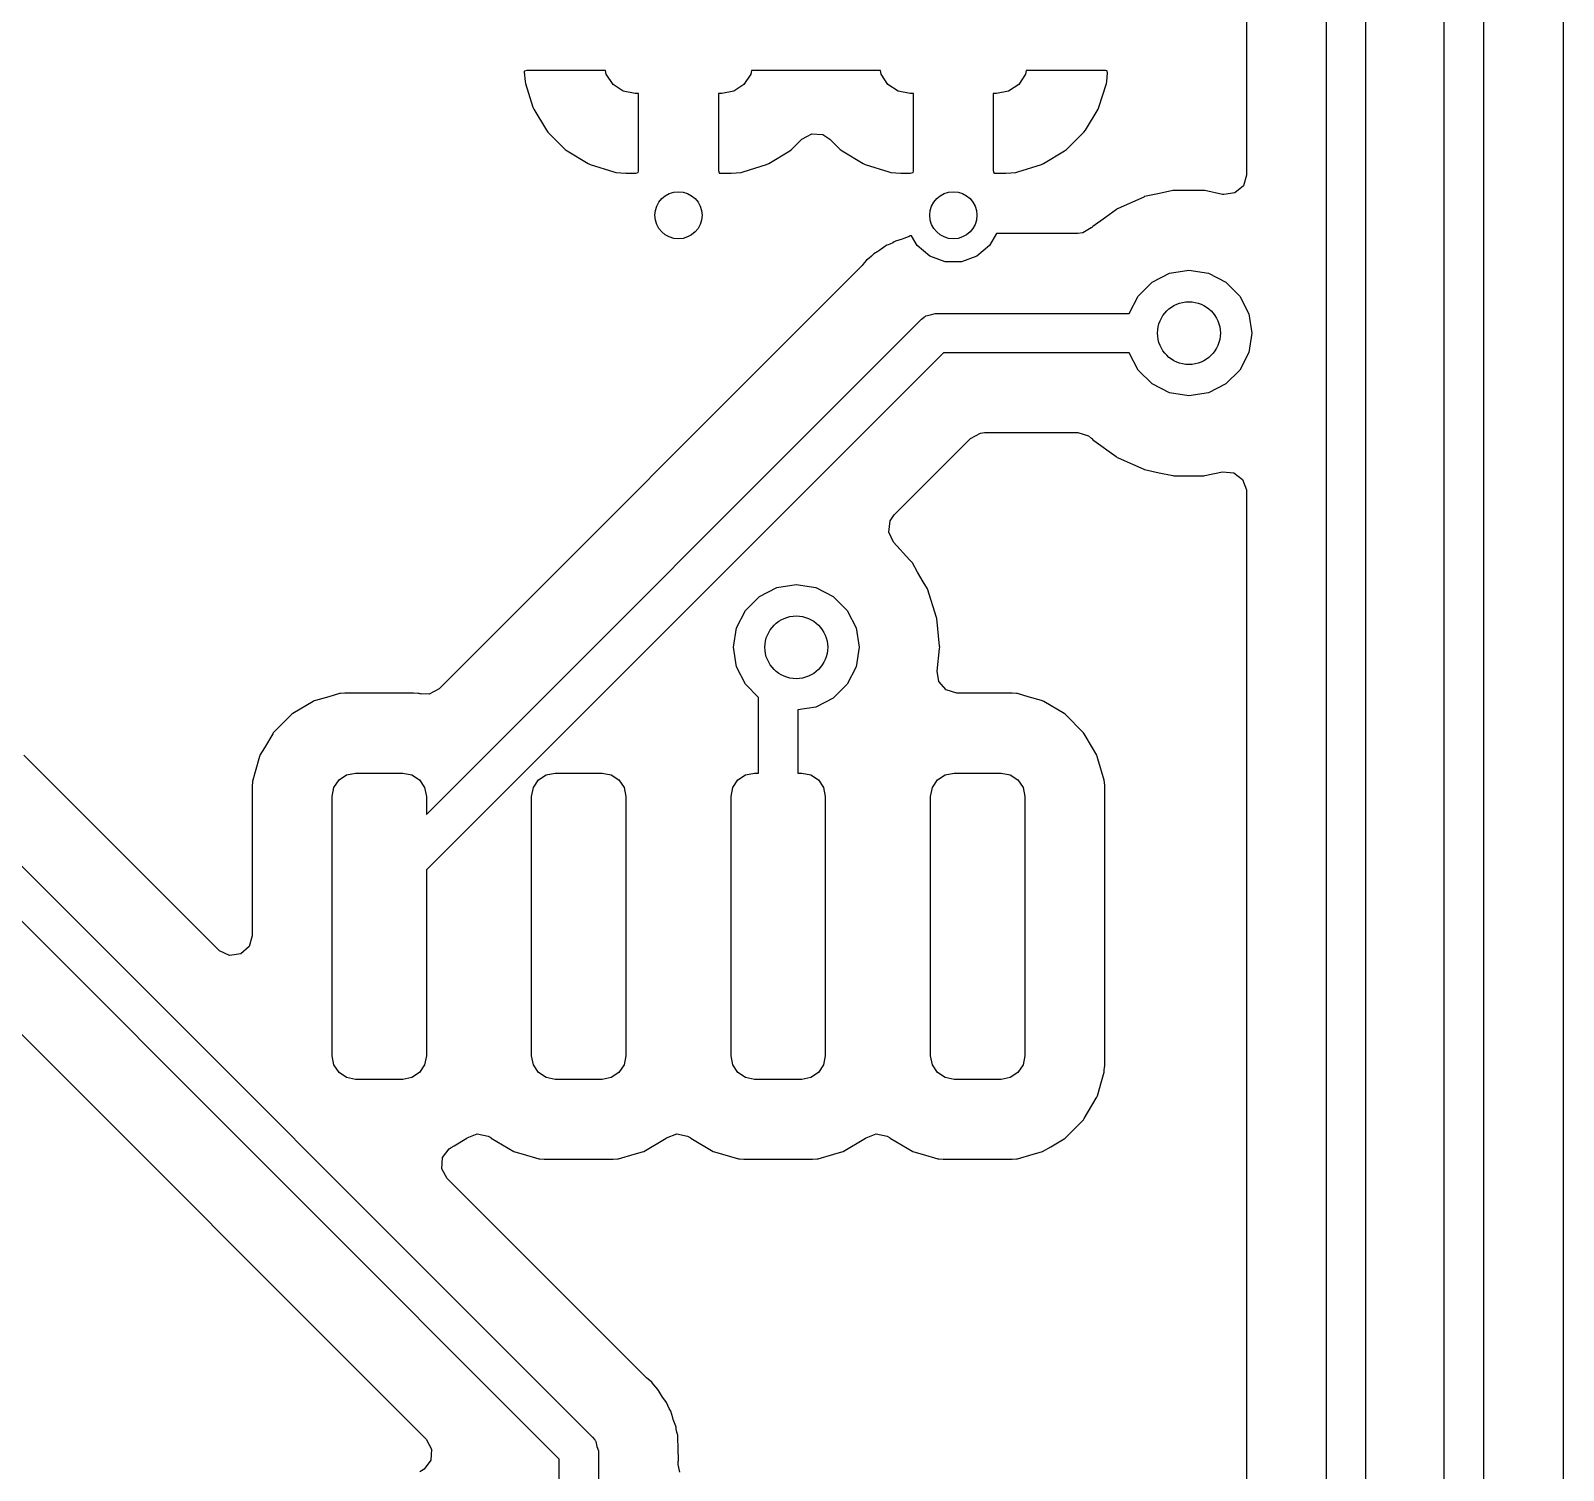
# Model space of a CAD drawing. Extents: x 1.82 to 8.48, y -4.98 to -0.82.
# Drawn here: x 4.6408 to 5.0249, y -3.218 to -2.8573 of the extents above; entities that cross this region are included whole.
import ezdxf

# ---------------------------------------------------------------- set-up
doc = ezdxf.new("R2010")
doc.units = 0
doc.header["$MEASUREMENT"] = 0
doc.layers.add('BLACK', color=7, linetype='CONTINUOUS')

msp = doc.modelspace()

# ---------------------------------------------------------------- linework, layer by layer
at = {"layer": 'BLACK', "linetype": 'CONTINUOUS'}
for p, q in [((4.99508, -3.50867), (4.99508, -2.62655)), ((5.00492, -2.62451), (5.00492, -3.50867)), ((4.96555, -3.47915), (4.96555, -2.64276)), ((4.97539, -2.64072), (4.97539, -3.47915)), ((5.02494, -3.49596), (5.02494, -2.78864)), ((4.94553, -2.8235), (4.94553, -2.89345)), ((4.76451, -2.86751), (4.76448, -2.86769)), ((4.76448, -2.86769), (4.76469, -2.87001)), ((4.76456, -2.86746), (4.76451, -2.86751)), ((4.76516, -2.86728), (4.76456, -2.86746)), ((4.78487, -2.86728), (4.76516, -2.86728)), ((4.78505, -2.86817), (4.78487, -2.86728)), ((4.78676, -2.87073), (4.78505, -2.86817)), ((4.82125, -2.86817), (4.81954, -2.87073)), ((4.82143, -2.86728), (4.82125, -2.86817)), ((4.85377, -2.86728), (4.82143, -2.86728)), ((4.85395, -2.86817), (4.85377, -2.86728)), ((4.85565, -2.87073), (4.85395, -2.86817)), ((4.89015, -2.86817), (4.88844, -2.87073)), ((4.89033, -2.86728), (4.89015, -2.86817)), ((4.91021, -2.86728), (4.89033, -2.86728)), ((4.91052, -2.86735), (4.91021, -2.86728)), ((4.91051, -2.87001), (4.91071, -2.86785)), ((4.91057, -2.8674), (4.91052, -2.86735)), ((4.91071, -2.86785), (4.91057, -2.8674)), ((4.76469, -2.87001), (4.76479, -2.87053)), ((4.76479, -2.87053), (4.76664, -2.87643)), ((4.78931, -2.87243), (4.78676, -2.87073)), ((4.79232, -2.87303), (4.78931, -2.87243)), ((4.79315, -2.87303), (4.79232, -2.87303)), ((4.79315, -2.8925), (4.79315, -2.87303)), ((4.81398, -2.87303), (4.81315, -2.87303)), ((4.81315, -2.87303), (4.81315, -2.89232)), ((4.81699, -2.87243), (4.81398, -2.87303)), ((4.81954, -2.87073), (4.81699, -2.87243)), ((4.85821, -2.87243), (4.85565, -2.87073)), ((4.86122, -2.87303), (4.85821, -2.87243)), ((4.86205, -2.87303), (4.86122, -2.87303)), ((4.86205, -2.8925), (4.86205, -2.87303)), ((4.88287, -2.87303), (4.88205, -2.87303)), ((4.88205, -2.87303), (4.88205, -2.89232)), ((4.88589, -2.87243), (4.88287, -2.87303)), ((4.88844, -2.87073), (4.88589, -2.87243)), ((4.90855, -2.87643), (4.9104, -2.87053)), ((4.9104, -2.87053), (4.91051, -2.87001)), ((4.76664, -2.87643), (4.76689, -2.87697)), ((4.76689, -2.87697), (4.77007, -2.88223)), ((4.90513, -2.88223), (4.90831, -2.87697)), ((4.90831, -2.87697), (4.90855, -2.87643)), ((4.77007, -2.88223), (4.77044, -2.88269)), ((4.77044, -2.88269), (4.77479, -2.88704)), ((4.83151, -2.88704), (4.83409, -2.88446)), ((4.83409, -2.88446), (4.83654, -2.88313)), ((4.83654, -2.88313), (4.83933, -2.88332)), ((4.83933, -2.88332), (4.84111, -2.88446)), ((4.84111, -2.88446), (4.84368, -2.88704)), ((4.90041, -2.88704), (4.90476, -2.88269)), ((4.90476, -2.88269), (4.90513, -2.88223)), ((4.77479, -2.88704), (4.77525, -2.88741)), ((4.77525, -2.88741), (4.78051, -2.89059)), ((4.82579, -2.89059), (4.83105, -2.88741)), ((4.83105, -2.88741), (4.83151, -2.88704)), ((4.84368, -2.88704), (4.84415, -2.88741)), ((4.84415, -2.88741), (4.84941, -2.89059)), ((4.89468, -2.89059), (4.89994, -2.88741)), ((4.89994, -2.88741), (4.90041, -2.88704)), ((4.78051, -2.89059), (4.78105, -2.89084)), ((4.78105, -2.89084), (4.78695, -2.89269)), ((4.78695, -2.89269), (4.78747, -2.89279)), ((4.79308, -2.8928), (4.79315, -2.8925)), ((4.81315, -2.89232), (4.81333, -2.89292)), ((4.81883, -2.89279), (4.81934, -2.89269)), ((4.81934, -2.89269), (4.82525, -2.89084)), ((4.82525, -2.89084), (4.82579, -2.89059)), ((4.84941, -2.89059), (4.84995, -2.89084)), ((4.84995, -2.89084), (4.85585, -2.89269)), ((4.85585, -2.89269), (4.85637, -2.89279)), ((4.86198, -2.8928), (4.86205, -2.8925)), ((4.88205, -2.89232), (4.88222, -2.89292)), ((4.88773, -2.89279), (4.88824, -2.89269)), ((4.88824, -2.89269), (4.89414, -2.89084)), ((4.89414, -2.89084), (4.89468, -2.89059)), ((4.78747, -2.89279), (4.78998, -2.89302)), ((4.78998, -2.89302), (4.79021, -2.89303)), ((4.79021, -2.89303), (4.79244, -2.89303)), ((4.79244, -2.89303), (4.79304, -2.89286)), ((4.79304, -2.89286), (4.79308, -2.8928)), ((4.81333, -2.89292), (4.81338, -2.89297)), ((4.81338, -2.89297), (4.81368, -2.89303)), ((4.81368, -2.89303), (4.81609, -2.89303)), ((4.81609, -2.89303), (4.81632, -2.89302)), ((4.81632, -2.89302), (4.81883, -2.89279)), ((4.85637, -2.89279), (4.85888, -2.89302)), ((4.85888, -2.89302), (4.85911, -2.89303)), ((4.85911, -2.89303), (4.86133, -2.89303)), ((4.86133, -2.89303), (4.86193, -2.89286)), ((4.86193, -2.89286), (4.86198, -2.8928)), ((4.88222, -2.89292), (4.88228, -2.89297)), ((4.88228, -2.89297), (4.88258, -2.89303)), ((4.88258, -2.89303), (4.88499, -2.89303)), ((4.88499, -2.89303), (4.88521, -2.89302)), ((4.88521, -2.89302), (4.88773, -2.89279)), ((4.94474, -2.89613), (4.94263, -2.89796)), ((4.94553, -2.89345), (4.94474, -2.89613)), ((4.91975, -2.89897), (4.91336, -2.90182)), ((4.91999, -2.89887), (4.91975, -2.89897)), ((4.91975, -2.89897), (4.91975, -2.89897)), ((4.92375, -2.89807), (4.91999, -2.89887)), ((4.92709, -2.89736), (4.92375, -2.89807)), ((4.92734, -2.8973), (4.92709, -2.89736)), ((4.92709, -2.89736), (4.92709, -2.89736)), ((4.93486, -2.8973), (4.92734, -2.8973)), ((4.93512, -2.89736), (4.93486, -2.8973)), ((4.93954, -2.8983), (4.93512, -2.89736)), ((4.93512, -2.89736), (4.93512, -2.89736)), ((4.93986, -2.89836), (4.93954, -2.8983)), ((4.94263, -2.89796), (4.93986, -2.89836)), ((4.91018, -2.90406), (4.90704, -2.90634)), ((4.91291, -2.90208), (4.91018, -2.90406)), ((4.91312, -2.90192), (4.91291, -2.90208)), ((4.91291, -2.90208), (4.91291, -2.90208)), ((4.91336, -2.90182), (4.91312, -2.90192)), ((4.91336, -2.90182), (4.91336, -2.90182)), ((4.90453, -2.90795), (4.90322, -2.90813)), ((4.90663, -2.90666), (4.90453, -2.90795)), ((4.90667, -2.90671), (4.90663, -2.90666)), ((4.90686, -2.90654), (4.90667, -2.90671)), ((4.90704, -2.90634), (4.90686, -2.90654)), ((4.85514, -2.91122), (4.85399, -2.91206)), ((4.8554, -2.91104), (4.85514, -2.91122)), ((4.85569, -2.91093), (4.8554, -2.91104)), ((4.85614, -2.91075), (4.85569, -2.91093)), ((4.85569, -2.91093), (4.85569, -2.91093)), ((4.85684, -2.91041), (4.85614, -2.91075)), ((4.85725, -2.91016), (4.85684, -2.91041)), ((4.85752, -2.91), (4.85725, -2.91016)), ((4.85725, -2.91016), (4.85725, -2.91016)), ((4.85919, -2.90951), (4.85752, -2.91)), ((4.85964, -2.90936), (4.85919, -2.90951)), ((4.86096, -2.90884), (4.85964, -2.90936)), ((4.86125, -2.90872), (4.86096, -2.90884)), ((4.86096, -2.90884), (4.86096, -2.90884)), ((4.86158, -2.90868), (4.86125, -2.90872)), ((4.863, -2.91114), (4.86158, -2.90868)), ((4.86614, -2.91377), (4.863, -2.91114)), ((4.8811, -2.91114), (4.87795, -2.91377)), ((4.88283, -2.90813), (4.8811, -2.91114)), ((4.90322, -2.90813), (4.88283, -2.90813)), ((4.84967, -2.9155), (4.84919, -2.91609)), ((4.8503, -2.91475), (4.84967, -2.9155)), ((4.85094, -2.91428), (4.8503, -2.91475)), ((4.85153, -2.91377), (4.85094, -2.91428)), ((4.8521, -2.91321), (4.85153, -2.91377)), ((4.85313, -2.91259), (4.8521, -2.91321)), ((4.8536, -2.91232), (4.85313, -2.91259)), ((4.85399, -2.91206), (4.8536, -2.91232)), ((4.87, -2.91517), (4.86614, -2.91377)), ((4.8741, -2.91517), (4.87, -2.91517)), ((4.87795, -2.91377), (4.8741, -2.91517)), ((4.84887, -2.91643), (4.74313, -3.02217)), ((4.84919, -2.91609), (4.84887, -2.91643)), ((4.92185, -2.92033), (4.92624, -2.91809)), ((4.92624, -2.91809), (4.9311, -2.91732)), ((4.9311, -2.91732), (4.93597, -2.91809)), ((4.93597, -2.91809), (4.94036, -2.92033)), ((4.91836, -2.92381), (4.92185, -2.92033)), ((4.94036, -2.92033), (4.94384, -2.92381)), ((4.91615, -2.92815), (4.91836, -2.92381)), ((4.94384, -2.92381), (4.94608, -2.9282)), ((4.73996, -3.05366), (4.86403, -2.92959)), ((4.86403, -2.92959), (4.86473, -2.92907)), ((4.86473, -2.92907), (4.86485, -2.92893)), ((4.86485, -2.92893), (4.86495, -2.9289)), ((4.86495, -2.9289), (4.86516, -2.92875)), ((4.86516, -2.92875), (4.86634, -2.92849)), ((4.86634, -2.92849), (4.86751, -2.92815)), ((4.86751, -2.92815), (4.91615, -2.92815)), ((4.94608, -2.9282), (4.94685, -2.93307)), ((4.94685, -2.93307), (4.94608, -2.93794)), ((4.86955, -2.93799), (4.73996, -3.06758)), ((4.91615, -2.93799), (4.86955, -2.93799)), ((4.91836, -2.94233), (4.91615, -2.93799)), ((4.94608, -2.93794), (4.94384, -2.94233)), ((4.92185, -2.94581), (4.91836, -2.94233)), ((4.94384, -2.94233), (4.94036, -2.94581)), ((4.92624, -2.94805), (4.92185, -2.94581)), ((4.94036, -2.94581), (4.93597, -2.94805)), ((4.9311, -2.94882), (4.92624, -2.94805)), ((4.93597, -2.94805), (4.9311, -2.94882)), ((4.87884, -2.95813), (4.87989, -2.95801)), ((4.87989, -2.95801), (4.90322, -2.95801)), ((4.90322, -2.95801), (4.9059, -2.9588)), ((4.85724, -2.97861), (4.87638, -2.95946)), ((4.87638, -2.95946), (4.87884, -2.95813)), ((4.9059, -2.9588), (4.90666, -2.95944)), ((4.90666, -2.95944), (4.90667, -2.95943)), ((4.90667, -2.95943), (4.90686, -2.9596)), ((4.90686, -2.9596), (4.90704, -2.9598)), ((4.90704, -2.9598), (4.90725, -2.95995)), ((4.90725, -2.95995), (4.91284, -2.96402)), ((4.91284, -2.96402), (4.91312, -2.96422)), ((4.91312, -2.96422), (4.91336, -2.96432)), ((4.91336, -2.96432), (4.91336, -2.96432)), ((4.91336, -2.96432), (4.91975, -2.96717)), ((4.91975, -2.96717), (4.91999, -2.96728)), ((4.91999, -2.96728), (4.92367, -2.96806)), ((4.92367, -2.96806), (4.92709, -2.96878)), ((4.92709, -2.96878), (4.92709, -2.96878)), ((4.92709, -2.96878), (4.92734, -2.96884)), ((4.92734, -2.96884), (4.93486, -2.96884)), ((4.93486, -2.96884), (4.93512, -2.96878)), ((4.93512, -2.96878), (4.93954, -2.96784)), ((4.93512, -2.96878), (4.93512, -2.96878)), ((4.93954, -2.96784), (4.94233, -2.96806)), ((4.94233, -2.96806), (4.94456, -2.96974)), ((4.94456, -2.96974), (4.94552, -2.97237)), ((4.94552, -2.97237), (4.94553, -2.9727)), ((4.94553, -2.9727), (4.94553, -3.46644)), ((4.85585, -2.98292), (4.8562, -2.98014)), ((4.8562, -2.98014), (4.85724, -2.97861)), ((4.85706, -2.98544), (4.85585, -2.98292)), ((4.86117, -2.99), (4.85706, -2.98544)), ((4.56201, -2.99009), (4.78163, -3.20971)), ((4.86177, -2.99067), (4.86117, -2.99)), ((4.86309, -2.99295), (4.86177, -2.99067)), ((4.77323, -3.21523), (4.55361, -2.99561)), ((4.82781, -2.99683), (4.83268, -2.99606)), ((4.83268, -2.99606), (4.83754, -2.99683)), ((4.8645, -2.99539), (4.86309, -2.99295)), ((4.86553, -2.99718), (4.8645, -2.99539)), ((4.81994, -3.00255), (4.82342, -2.99907)), ((4.82342, -2.99907), (4.82781, -2.99683)), ((4.83754, -2.99683), (4.84193, -2.99907)), ((4.84193, -2.99907), (4.84542, -3.00255)), ((4.86786, -3.00433), (4.86553, -2.99718)), ((4.8177, -3.00694), (4.81994, -3.00255)), ((4.84542, -3.00255), (4.84765, -3.00694)), ((4.81693, -3.01181), (4.8177, -3.00694)), ((4.84765, -3.00694), (4.84843, -3.01181)), ((4.86788, -3.00459), (4.86786, -3.00433)), ((4.86861, -3.01155), (4.86788, -3.00459)), ((4.86788, -3.00459), (4.86788, -3.00459)), ((4.54045, -3.01076), (4.73993, -3.21025)), ((4.8177, -3.01668), (4.81693, -3.01181)), ((4.84843, -3.01181), (4.84765, -3.01668)), ((4.86864, -3.01181), (4.86861, -3.01155)), ((4.86861, -3.01207), (4.86864, -3.01181)), ((4.86801, -3.01781), (4.86861, -3.01207)), ((4.81994, -3.02107), (4.8177, -3.01668)), ((4.84765, -3.01668), (4.84542, -3.02107)), ((4.86843, -3.02039), (4.86801, -3.01781)), ((4.71953, -3.0233), (4.71841, -3.02338)), ((4.71963, -3.02329), (4.71953, -3.0233)), ((4.71953, -3.0233), (4.71953, -3.0233)), ((4.73667, -3.02329), (4.71963, -3.02329)), ((4.73677, -3.0233), (4.73667, -3.02329)), ((4.73789, -3.02338), (4.73677, -3.0233)), ((4.73677, -3.0233), (4.73677, -3.0233)), ((4.74313, -3.02217), (4.74068, -3.02351)), ((4.82323, -3.02436), (4.81994, -3.02107)), ((4.84542, -3.02107), (4.84193, -3.02455)), ((4.87026, -3.0225), (4.86843, -3.02039)), ((4.87295, -3.02329), (4.87026, -3.0225)), ((4.88667, -3.02329), (4.87295, -3.02329)), ((4.88677, -3.0233), (4.88667, -3.02329)), ((4.88789, -3.02338), (4.88677, -3.0233)), ((4.88677, -3.0233), (4.88677, -3.0233)), ((4.7116, -3.02539), (4.7065, -3.02841)), ((4.71187, -3.02523), (4.7116, -3.02539)), ((4.7116, -3.02539), (4.7116, -3.02539)), ((4.71217, -3.02514), (4.71187, -3.02523)), ((4.71549, -3.02418), (4.71217, -3.02514)), ((4.71217, -3.02514), (4.71217, -3.02514)), ((4.71816, -3.0234), (4.71549, -3.02418)), ((4.71841, -3.02338), (4.71816, -3.0234)), ((4.71841, -3.02338), (4.71841, -3.02338)), ((4.73814, -3.0234), (4.73789, -3.02338)), ((4.73789, -3.02338), (4.73789, -3.02338)), ((4.73839, -3.02347), (4.73814, -3.0234)), ((4.73864, -3.02352), (4.73839, -3.02347)), ((4.73865, -3.02345), (4.73864, -3.02352)), ((4.74068, -3.02351), (4.73865, -3.02345)), ((4.82323, -3.04331), (4.82323, -3.02436)), ((4.83754, -3.02679), (4.83307, -3.0275)), ((4.84193, -3.02455), (4.83754, -3.02679)), ((4.88814, -3.0234), (4.88789, -3.02338)), ((4.88789, -3.02338), (4.88789, -3.02338)), ((4.89081, -3.02418), (4.88814, -3.0234)), ((4.89413, -3.02514), (4.89081, -3.02418)), ((4.89443, -3.02523), (4.89413, -3.02514)), ((4.89413, -3.02514), (4.89413, -3.02514)), ((4.8947, -3.02539), (4.89443, -3.02523)), ((4.8998, -3.02841), (4.8947, -3.02539)), ((4.8947, -3.02539), (4.8947, -3.02539)), ((4.70623, -3.02856), (4.7016, -3.0332)), ((4.7065, -3.02841), (4.70623, -3.02856)), ((4.7065, -3.02841), (4.7065, -3.02841)), ((4.83307, -3.0275), (4.83307, -3.04331)), ((4.90007, -3.02856), (4.8998, -3.02841)), ((4.8998, -3.02841), (4.8998, -3.02841)), ((4.9047, -3.0332), (4.90007, -3.02856)), ((4.70144, -3.03347), (4.69936, -3.03698)), ((4.7016, -3.0332), (4.70144, -3.03347)), ((4.70144, -3.03347), (4.70144, -3.03347)), ((4.90486, -3.03347), (4.9047, -3.0332)), ((4.90694, -3.03698), (4.90486, -3.03347)), ((4.90486, -3.03347), (4.90486, -3.03347)), ((4.69936, -3.03698), (4.69826, -3.03883)), ((4.90804, -3.03883), (4.90694, -3.03698)), ((4.68785, -3.08762), (4.63907, -3.03883)), ((4.69801, -3.03972), (4.69643, -3.04512)), ((4.69817, -3.03913), (4.69801, -3.03972)), ((4.69826, -3.03883), (4.69817, -3.03913)), ((4.69817, -3.03913), (4.69817, -3.03913)), ((4.90812, -3.03913), (4.90804, -3.03883)), ((4.90829, -3.03972), (4.90812, -3.03913)), ((4.90812, -3.03913), (4.90812, -3.03913)), ((4.90986, -3.04512), (4.90829, -3.03972)), ((4.6964, -3.04552), (4.69632, -3.04659)), ((4.69641, -3.04538), (4.6964, -3.04552)), ((4.69643, -3.04512), (4.69641, -3.04538)), ((4.69641, -3.04538), (4.69641, -3.04538)), ((4.71679, -3.04695), (4.71807, -3.04504)), ((4.71807, -3.04504), (4.71998, -3.04376)), ((4.71998, -3.04376), (4.72224, -3.04331)), ((4.72224, -3.04331), (4.73406, -3.04331)), ((4.73406, -3.04331), (4.73632, -3.04376)), ((4.73632, -3.04376), (4.73823, -3.04504)), ((4.73823, -3.04504), (4.73951, -3.04695)), ((4.76679, -3.04695), (4.76807, -3.04504)), ((4.76807, -3.04504), (4.76998, -3.04376)), ((4.76998, -3.04376), (4.77224, -3.04331)), ((4.77224, -3.04331), (4.78406, -3.04331)), ((4.78406, -3.04331), (4.78632, -3.04376)), ((4.78632, -3.04376), (4.78823, -3.04504)), ((4.78823, -3.04504), (4.78951, -3.04695)), ((4.81679, -3.04695), (4.81807, -3.04504)), ((4.81807, -3.04504), (4.81998, -3.04376)), ((4.81998, -3.04376), (4.82224, -3.04331)), ((4.82224, -3.04331), (4.82323, -3.04331)), ((4.83307, -3.04331), (4.83406, -3.04331)), ((4.83406, -3.04331), (4.83632, -3.04376)), ((4.83632, -3.04376), (4.83823, -3.04504)), ((4.83823, -3.04504), (4.83951, -3.04695)), ((4.86679, -3.04695), (4.86807, -3.04504)), ((4.86807, -3.04504), (4.86998, -3.04376)), ((4.86998, -3.04376), (4.87224, -3.04331)), ((4.87224, -3.04331), (4.88406, -3.04331)), ((4.88406, -3.04331), (4.88632, -3.04376)), ((4.88632, -3.04376), (4.88823, -3.04504)), ((4.88823, -3.04504), (4.88951, -3.04695)), ((4.90988, -3.04538), (4.90986, -3.04512)), ((4.9099, -3.04552), (4.90988, -3.04538)), ((4.90988, -3.04538), (4.90988, -3.04538)), ((4.90998, -3.04659), (4.9099, -3.04552)), ((4.69632, -3.04659), (4.69632, -3.08411)), ((4.71634, -3.04921), (4.71679, -3.04695)), ((4.71634, -3.11417), (4.71634, -3.04921)), ((4.73951, -3.04695), (4.73996, -3.04921)), ((4.73996, -3.04921), (4.73996, -3.05366)), ((4.76634, -3.04921), (4.76679, -3.04695)), ((4.76634, -3.11417), (4.76634, -3.04921)), ((4.78951, -3.04695), (4.78996, -3.04921)), ((4.78996, -3.04921), (4.78996, -3.11417)), ((4.81634, -3.04921), (4.81679, -3.04695)), ((4.81634, -3.11417), (4.81634, -3.04921)), ((4.83951, -3.04695), (4.83996, -3.04921)), ((4.83996, -3.04921), (4.83996, -3.11417)), ((4.86634, -3.04921), (4.86679, -3.04695)), ((4.86634, -3.11417), (4.86634, -3.04921)), ((4.88951, -3.04695), (4.88996, -3.04921)), ((4.88996, -3.04921), (4.88996, -3.11417)), ((4.90998, -3.11679), (4.90998, -3.04659)), ((4.73996, -3.06758), (4.73996, -3.11417)), ((4.69632, -3.08411), (4.69553, -3.08679)), ((4.68811, -3.08786), (4.68785, -3.08762)), ((4.69065, -3.08902), (4.68811, -3.08786)), ((4.69342, -3.08862), (4.69065, -3.08902)), ((4.69553, -3.08679), (4.69342, -3.08862)), ((4.71679, -3.11643), (4.71634, -3.11417)), ((4.73996, -3.11417), (4.73951, -3.11643)), ((4.76679, -3.11643), (4.76634, -3.11417)), ((4.78996, -3.11417), (4.78951, -3.11643)), ((4.81679, -3.11643), (4.81634, -3.11417)), ((4.83996, -3.11417), (4.83951, -3.11643)), ((4.86679, -3.11643), (4.86634, -3.11417)), ((4.88996, -3.11417), (4.88951, -3.11643)), ((4.71807, -3.11835), (4.71679, -3.11643)), ((4.71998, -3.11963), (4.71807, -3.11835)), ((4.73823, -3.11835), (4.73632, -3.11963)), ((4.73951, -3.11643), (4.73823, -3.11835)), ((4.76807, -3.11835), (4.76679, -3.11643)), ((4.76998, -3.11963), (4.76807, -3.11835)), ((4.78823, -3.11835), (4.78632, -3.11963)), ((4.78951, -3.11643), (4.78823, -3.11835)), ((4.81807, -3.11835), (4.81679, -3.11643)), ((4.81998, -3.11963), (4.81807, -3.11835)), ((4.83823, -3.11835), (4.83632, -3.11963)), ((4.83951, -3.11643), (4.83823, -3.11835)), ((4.86807, -3.11835), (4.86679, -3.11643)), ((4.86998, -3.11963), (4.86807, -3.11835)), ((4.88823, -3.11835), (4.88632, -3.11963)), ((4.88951, -3.11643), (4.88823, -3.11835)), ((4.90919, -3.12057), (4.90986, -3.11826)), ((4.90986, -3.11826), (4.90989, -3.11793)), ((4.90989, -3.11793), (4.90997, -3.11689)), ((4.90997, -3.11689), (4.90998, -3.11679)), ((4.90997, -3.11689), (4.90997, -3.11689)), ((4.72224, -3.12008), (4.71998, -3.11963)), ((4.73406, -3.12008), (4.72224, -3.12008)), ((4.73632, -3.11963), (4.73406, -3.12008)), ((4.77224, -3.12008), (4.76998, -3.11963)), ((4.78406, -3.12008), (4.77224, -3.12008)), ((4.78632, -3.11963), (4.78406, -3.12008)), ((4.82224, -3.12008), (4.81998, -3.11963)), ((4.83406, -3.12008), (4.82224, -3.12008)), ((4.83632, -3.11963), (4.83406, -3.12008)), ((4.87224, -3.12008), (4.86998, -3.11963)), ((4.88406, -3.12008), (4.87224, -3.12008)), ((4.88632, -3.11963), (4.88406, -3.12008)), ((4.90814, -3.12419), (4.90919, -3.12057)), ((4.90486, -3.12992), (4.90788, -3.12482)), ((4.90788, -3.12482), (4.90804, -3.12455)), ((4.90804, -3.12455), (4.90814, -3.12419)), ((4.90007, -3.13482), (4.9047, -3.13019)), ((4.9047, -3.13019), (4.90486, -3.12992)), ((4.90486, -3.12992), (4.90486, -3.12992)), ((4.75007, -3.13482), (4.75018, -3.13472)), ((4.75018, -3.13472), (4.75271, -3.13372)), ((4.75271, -3.13372), (4.75545, -3.13427)), ((4.75545, -3.13427), (4.75608, -3.13467)), ((4.75608, -3.13467), (4.75623, -3.13482)), ((4.80007, -3.13482), (4.80018, -3.13472)), ((4.80018, -3.13472), (4.80271, -3.13372)), ((4.80271, -3.13372), (4.80545, -3.13427)), ((4.80545, -3.13427), (4.80608, -3.13467)), ((4.80608, -3.13467), (4.80623, -3.13482)), ((4.85007, -3.13482), (4.85018, -3.13472)), ((4.85018, -3.13472), (4.85271, -3.13372)), ((4.85271, -3.13372), (4.85545, -3.13427)), ((4.85545, -3.13427), (4.85608, -3.13467)), ((4.85608, -3.13467), (4.85623, -3.13482)), ((4.74402, -3.13968), (4.74569, -3.13745)), ((4.74569, -3.13745), (4.74614, -3.13715)), ((4.74614, -3.13715), (4.74691, -3.13669)), ((4.74691, -3.13669), (4.75007, -3.13482)), ((4.75623, -3.13482), (4.76187, -3.13816)), ((4.76187, -3.13816), (4.76217, -3.13824)), ((4.76217, -3.13824), (4.76217, -3.13824)), ((4.76217, -3.13824), (4.76422, -3.13884)), ((4.79208, -3.13884), (4.79413, -3.13824)), ((4.79413, -3.13824), (4.79443, -3.13816)), ((4.79413, -3.13824), (4.79413, -3.13824)), ((4.79443, -3.13816), (4.80007, -3.13482)), ((4.80623, -3.13482), (4.81187, -3.13816)), ((4.81187, -3.13816), (4.81217, -3.13824)), ((4.81217, -3.13824), (4.81217, -3.13824)), ((4.81217, -3.13824), (4.81422, -3.13884)), ((4.84208, -3.13884), (4.84413, -3.13824)), ((4.84413, -3.13824), (4.84443, -3.13816)), ((4.84413, -3.13824), (4.84413, -3.13824)), ((4.84443, -3.13816), (4.85007, -3.13482)), ((4.85623, -3.13482), (4.86187, -3.13816)), ((4.86187, -3.13816), (4.86217, -3.13824)), ((4.86217, -3.13824), (4.86217, -3.13824)), ((4.86217, -3.13824), (4.86422, -3.13884)), ((4.89208, -3.13884), (4.89413, -3.13824)), ((4.89413, -3.13824), (4.89443, -3.13816)), ((4.89413, -3.13824), (4.89413, -3.13824)), ((4.89443, -3.13816), (4.89645, -3.13696)), ((4.89645, -3.13696), (4.8998, -3.13498)), ((4.8998, -3.13498), (4.90007, -3.13482)), ((4.8998, -3.13498), (4.8998, -3.13498)), ((4.74382, -3.14247), (4.74402, -3.13968)), ((4.76422, -3.13884), (4.76816, -3.13998)), ((4.76816, -3.13998), (4.76841, -3.14)), ((4.76841, -3.14), (4.76841, -3.14)), ((4.76841, -3.14), (4.76953, -3.14009)), ((4.76953, -3.14009), (4.76953, -3.14009)), ((4.76953, -3.14009), (4.76963, -3.1401)), ((4.76963, -3.1401), (4.78667, -3.1401)), ((4.78667, -3.1401), (4.78677, -3.14009)), ((4.78677, -3.14009), (4.78789, -3.14)), ((4.78677, -3.14009), (4.78677, -3.14009)), ((4.78789, -3.14), (4.78814, -3.13998)), ((4.78789, -3.14), (4.78789, -3.14)), ((4.78814, -3.13998), (4.79208, -3.13884)), ((4.81422, -3.13884), (4.81816, -3.13998)), ((4.81816, -3.13998), (4.81841, -3.14)), ((4.81841, -3.14), (4.81841, -3.14)), ((4.81841, -3.14), (4.81953, -3.14009)), ((4.81953, -3.14009), (4.81953, -3.14009)), ((4.81953, -3.14009), (4.81963, -3.1401)), ((4.81963, -3.1401), (4.83667, -3.1401)), ((4.83667, -3.1401), (4.83677, -3.14009)), ((4.83677, -3.14009), (4.83789, -3.14)), ((4.83677, -3.14009), (4.83677, -3.14009)), ((4.83789, -3.14), (4.83814, -3.13998)), ((4.83789, -3.14), (4.83789, -3.14)), ((4.83814, -3.13998), (4.84208, -3.13884)), ((4.86422, -3.13884), (4.86816, -3.13998)), ((4.86816, -3.13998), (4.86841, -3.14)), ((4.86841, -3.14), (4.86841, -3.14)), ((4.86841, -3.14), (4.86953, -3.14009)), ((4.86953, -3.14009), (4.86953, -3.14009)), ((4.86953, -3.14009), (4.86963, -3.1401)), ((4.86963, -3.1401), (4.88667, -3.1401)), ((4.88667, -3.1401), (4.88677, -3.14009)), ((4.88677, -3.14009), (4.88789, -3.14)), ((4.88677, -3.14009), (4.88677, -3.14009)), ((4.88789, -3.14), (4.88814, -3.13998)), ((4.88789, -3.14), (4.88789, -3.14)), ((4.88814, -3.13998), (4.89208, -3.13884)), ((4.74516, -3.14492), (4.74382, -3.14247)), ((4.79479, -3.19456), (4.74516, -3.14492)), ((4.79513, -3.19487), (4.79479, -3.19456)), ((4.79648, -3.19598), (4.79513, -3.19487)), ((4.79666, -3.19623), (4.79648, -3.19598)), ((4.79694, -3.19663), (4.79666, -3.19623)), ((4.79745, -3.19722), (4.79694, -3.19663)), ((4.79801, -3.19778), (4.79745, -3.19722)), ((4.79817, -3.19805), (4.79801, -3.19778)), ((4.7989, -3.19928), (4.79817, -3.19805)), ((4.79817, -3.19805), (4.79817, -3.19805)), ((4.79916, -3.19967), (4.7989, -3.19928)), ((4.79926, -3.19981), (4.79916, -3.19967)), ((4.80018, -3.20108), (4.79926, -3.19981)), ((4.80047, -3.20182), (4.80018, -3.20108)), ((4.80082, -3.20252), (4.80047, -3.20182)), ((4.80122, -3.20321), (4.80082, -3.20252)), ((4.80148, -3.20409), (4.80122, -3.20321)), ((4.80171, -3.20488), (4.80148, -3.20409)), ((4.80186, -3.20532), (4.80171, -3.20488)), ((4.80234, -3.20654), (4.80186, -3.20532)), ((4.8025, -3.20694), (4.80234, -3.20654)), ((4.80254, -3.20725), (4.8025, -3.20694)), ((4.8026, -3.20773), (4.80254, -3.20725)), ((4.80276, -3.20849), (4.8026, -3.20773)), ((4.73993, -3.21025), (4.74127, -3.2127)), ((4.78163, -3.20971), (4.78215, -3.21041)), ((4.78215, -3.21041), (4.78229, -3.21053)), ((4.78229, -3.21053), (4.78232, -3.21064)), ((4.78232, -3.21064), (4.78247, -3.21084)), ((4.78247, -3.21084), (4.78273, -3.21203)), ((4.80298, -3.20926), (4.80276, -3.20849)), ((4.80302, -3.21053), (4.80298, -3.20926)), ((4.80303, -3.211), (4.80302, -3.21053)), ((4.80307, -3.21146), (4.80303, -3.211)), ((4.80309, -3.21162), (4.80307, -3.21146)), ((4.74127, -3.2127), (4.74107, -3.21549)), ((4.77323, -3.23819), (4.77323, -3.21523)), ((4.78273, -3.21203), (4.78307, -3.21319)), ((4.78307, -3.21319), (4.78307, -3.23819)), ((4.80309, -3.21272), (4.80309, -3.21162)), ((4.80309, -3.21287), (4.80309, -3.21272)), ((4.80317, -3.21518), (4.80309, -3.21287)), ((4.80318, -3.21555), (4.80317, -3.21518)), ((4.73912, -3.21792), (4.73831, -3.21844)), ((4.7394, -3.21772), (4.73912, -3.21792)), ((4.74107, -3.21549), (4.7394, -3.21772)), ((4.80309, -3.21629), (4.80311, -3.21585)), ((4.80309, -3.21661), (4.80309, -3.21629)), ((4.80347, -3.2185), (4.80309, -3.21661)), ((4.80311, -3.21585), (4.80318, -3.21555))]:
    msp.add_line(p, q, dxfattribs=at)
at = {"layer": 'BLACK'}
for centre, radius in [((4.80315, -2.90354), 0.00591), ((4.87205, -2.90354), 0.00591), ((4.9311, -2.93307), 0.00787), ((4.83268, -3.01181), 0.00787)]:
    msp.add_circle(centre, radius, dxfattribs=at)

doc.saveas('drawing.dxf')
